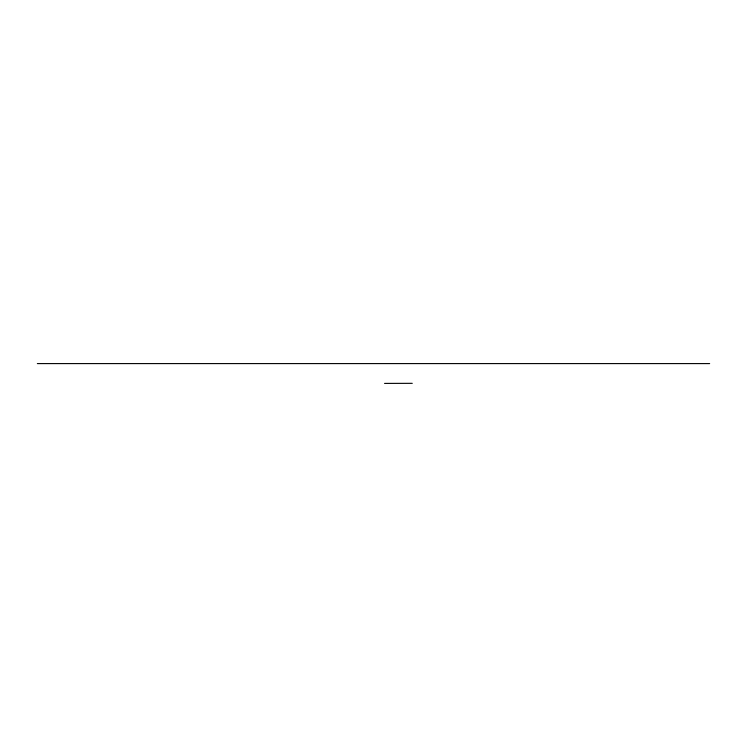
<?xml version="1.0" encoding="UTF-8"?>
<svg xmlns="http://www.w3.org/2000/svg" width="747" height="747" viewBox="0 0 747 747"><rect width="100%" height="100%" fill="white"/><g stroke="black" fill="none" stroke-linecap="round" stroke-linejoin="round"><path stroke-width="1.12" d="M412.269 383.332L384.546 383.407M37.35 363.593L709.65 363.593"/></g></svg>
